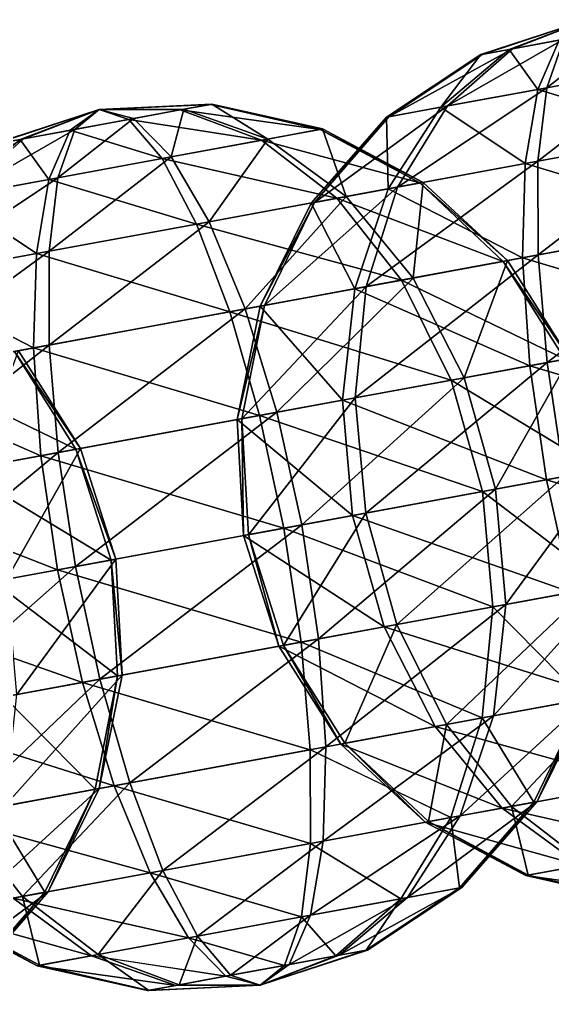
# Model space of a CAD drawing. Header units: metres. Extents: x -550 to 12, y -466 to 28.
# Drawn here: x -250.5 to -214.5, y -182.6 to -117.1 of the extents above; entities that cross this region are included whole.
import ezdxf

# ---------------------------------------------------------------- set-up
doc = ezdxf.new("R2010")
doc.units = ezdxf.units.M

msp = doc.modelspace()

# ---------------------------------------------------------------- linework, layer by layer
for points in [[(-217.43848, -119.157135, -1028.0024), (-212.11023, -117.13698, -1033.3748), (-219.34163, -119.50745, -1031.5251), (-219.34152, -119.50735, -1031.525)], [(-219.34163, -119.50745, -1031.5251), (-212.11023, -117.13698, -1033.3748), (-219.25757, -119.491974, -1035.5435), (-219.25746, -119.491875, -1035.5433)], [(-219.25757, -119.491974, -1035.5435), (-212.11023, -117.13698, -1033.3748), (-217.20879, -119.11486, -1038.9807), (-217.20868, -119.11476, -1038.9806)], [(-214.05803, -118.53491, -1025.9192), (-212.11023, -117.13698, -1033.3748), (-217.43848, -119.157135, -1028.0024), (-217.43837, -119.157036, -1028.0023)], [(-217.20879, -119.11486, -1038.9807), (-212.11023, -117.13698, -1033.3748), (-213.74426, -118.47716, -1040.9158), (-213.74416, -118.47706, -1040.9156)], [(-214.89685, -121.736664, -1047.943), (-213.74426, -118.47716, -1040.9158), (-209.79233, -117.749725, -1040.8303), (-209.79222, -117.749626, -1040.8302)], [(-214.89685, -121.736664, -1047.943), (-209.79233, -117.749725, -1040.8303), (-207.26228, -120.33139, -1047.7778), (-207.26218, -120.33129, -1047.7777)], [(-221.58977, -122.96862, -1044.2046), (-217.20879, -119.11486, -1038.9807), (-213.74426, -118.47716, -1040.9158), (-213.74416, -118.47706, -1040.9156)], [(-221.58977, -122.96862, -1044.2046), (-213.74426, -118.47716, -1040.9158), (-214.89685, -121.736664, -1047.943), (-214.89674, -121.736565, -1047.9429)], [(-215.503, -121.848236, -1018.97174), (-214.05803, -118.53491, -1025.9192), (-217.43848, -119.157135, -1028.0024), (-217.43837, -119.157036, -1028.0023)], [(-207.86844, -120.44296, -1018.8066), (-214.05803, -118.53491, -1025.9192), (-215.503, -121.848236, -1018.97174), (-215.5029, -121.84814, -1018.9716)], [(-225.71013, -123.72704, -1029.8015), (-219.34163, -119.50745, -1031.5251), (-219.25757, -119.491974, -1035.5435), (-219.25746, -119.491875, -1035.5433)], [(-225.71013, -123.72704, -1029.8015), (-219.25757, -119.491974, -1035.5435), (-225.54771, -123.69714, -1037.5643), (-225.5476, -123.697044, -1037.5642)], [(-222.03351, -123.05029, -1022.99615), (-219.34163, -119.50745, -1031.5251), (-225.71013, -123.72704, -1029.8015), (-225.71002, -123.726944, -1029.8014)], [(-225.54771, -123.69714, -1037.5643), (-219.25757, -119.491974, -1035.5435), (-217.20879, -119.11486, -1038.9807), (-217.20868, -119.11476, -1038.9806)], [(-225.54771, -123.69714, -1037.5643), (-217.20879, -119.11486, -1038.9807), (-221.58977, -122.96862, -1044.2046), (-221.58966, -122.96852, -1044.2045)], [(-215.503, -121.848236, -1018.97174), (-217.43848, -119.157135, -1028.0024), (-222.03351, -123.05029, -1022.99615), (-222.0334, -123.05019, -1022.99603)], [(-222.03351, -123.05029, -1022.99615), (-217.43848, -119.157135, -1028.0024), (-219.34163, -119.50745, -1031.5251), (-219.34152, -119.50735, -1031.525)], [(-215.48941, -126.69339, -1053.9773), (-214.89685, -121.736664, -1047.943), (-207.26228, -120.33139, -1047.7778), (-207.26218, -120.33129, -1047.7777)], [(-215.48941, -126.69339, -1053.9773), (-207.26228, -120.33139, -1047.7778), (-204.69252, -124.706024, -1053.7438), (-204.69241, -124.705925, -1053.7437)], [(-207.26228, -120.33139, -1047.7778), (-207.26228, -120.33139, -1047.7778), (-214.89685, -121.736664, -1047.943), (-214.89674, -121.736565, -1047.9429)], [(-205.54976, -124.863815, -1012.7722), (-207.86844, -120.44296, -1018.8066), (-215.503, -121.848236, -1018.97174), (-215.5029, -121.84814, -1018.9716)], [(-224.95465, -128.43564, -1048.6904), (-221.58977, -122.96862, -1044.2046), (-214.89685, -121.736664, -1047.943), (-214.89674, -121.736565, -1047.9429)], [(-224.95465, -128.43564, -1048.6904), (-214.89685, -121.736664, -1047.943), (-215.48941, -126.69339, -1053.9773), (-215.4893, -126.69329, -1053.9772)], [(-216.34665, -126.85118, -1013.0058), (-215.503, -121.848236, -1018.97174), (-222.03351, -123.05029, -1022.99615), (-222.0334, -123.05019, -1022.99603)], [(-205.54976, -124.863815, -1012.7722), (-215.503, -121.848236, -1018.97174), (-216.34665, -126.85118, -1013.0058), (-216.34654, -126.85108, -1013.0057)], [(-239.37476, -123.1949, -923.5228), (-245.0731, -123.20438, -918.15045), (-237.4716, -122.84459, -920.0001), (-237.4715, -122.84449, -920)], [(-237.4716, -122.84459, -920.0001), (-245.0731, -123.20438, -918.15045), (-237.55568, -122.86006, -915.98175), (-237.55557, -122.85996, -915.9816)], [(-237.55568, -122.86006, -915.98175), (-245.0731, -123.20438, -918.15045), (-239.60446, -123.237175, -912.54456), (-239.60435, -123.237076, -912.54443)], [(-230.18045, -124.54988, -913.9609), (-237.55568, -122.86006, -915.98175), (-239.60446, -123.237175, -912.54456), (-239.60435, -123.237076, -912.54443)], [(-233.69464, -125.19673, -928.52905), (-239.37476, -123.1949, -923.5228), (-237.4716, -122.84459, -920.0001), (-237.4715, -122.84449, -920)], [(-230.01802, -124.51998, -921.7237), (-237.4716, -122.84459, -920.0001), (-237.55568, -122.86006, -915.98175), (-237.55557, -122.85996, -915.9816)], [(-230.01802, -124.51998, -921.7237), (-237.55568, -122.86006, -915.98175), (-230.18045, -124.54988, -913.9609), (-230.18034, -124.54978, -913.96075)], [(-233.69464, -125.19673, -928.52905), (-237.4716, -122.84459, -920.0001), (-230.01802, -124.51998, -921.7237), (-230.01791, -124.51988, -921.7236)], [(-230.55202, -129.46593, -1039.2997), (-225.54771, -123.69714, -1037.5643), (-221.58977, -122.96862, -1044.2046), (-221.58966, -122.96852, -1044.2045)], [(-230.55202, -129.46593, -1039.2997), (-221.58977, -122.96862, -1044.2046), (-224.95465, -128.43564, -1048.6904), (-224.95454, -128.43553, -1048.6903)], [(-250.40135, -125.22453, -912.7781), (-245.0731, -123.20438, -918.15045), (-252.3045, -125.574844, -916.3008), (-252.3044, -125.574745, -916.30066)], [(-252.3045, -125.574844, -916.3008), (-245.0731, -123.20438, -918.15045), (-252.22043, -125.55937, -920.31915), (-252.22032, -125.55927, -920.31903)], [(-252.22043, -125.55937, -920.31915), (-245.0731, -123.20438, -918.15045), (-250.17166, -125.18226, -923.75635), (-250.17155, -125.18216, -923.7562)], [(-247.0209, -124.60231, -910.6949), (-245.0731, -123.20438, -918.15045), (-250.40135, -125.22453, -912.7781), (-250.40125, -125.224434, -912.77795)], [(-250.17166, -125.18226, -923.75635), (-245.0731, -123.20438, -918.15045), (-246.70714, -124.544556, -925.6915), (-246.70703, -124.54446, -925.6914)], [(-243.06897, -123.87488, -910.6094), (-245.0731, -123.20438, -918.15045), (-247.0209, -124.60231, -910.6949), (-247.0208, -124.60221, -910.69476)], [(-246.70714, -124.544556, -925.6915), (-245.0731, -123.20438, -918.15045), (-242.7552, -123.81712, -925.606), (-242.7551, -123.817024, -925.6059)], [(-242.7552, -123.81712, -925.606), (-245.0731, -123.20438, -918.15045), (-239.37476, -123.1949, -923.5228), (-239.37465, -123.1948, -923.5227)], [(-239.60446, -123.237175, -912.54456), (-245.0731, -123.20438, -918.15045), (-243.06897, -123.87488, -910.6094), (-243.06886, -123.87478, -910.60925)], [(-234.13838, -125.278404, -907.3207), (-239.60446, -123.237175, -912.54456), (-243.06897, -123.87488, -910.6094), (-243.06886, -123.87478, -910.60925)], [(-240.22516, -126.39879, -932.55347), (-242.7552, -123.81712, -925.606), (-239.37476, -123.1949, -923.5228), (-239.37465, -123.1948, -923.5227)], [(-240.22516, -126.39879, -932.55347), (-239.37476, -123.1949, -923.5228), (-233.69464, -125.19673, -928.52905), (-233.69453, -125.19663, -928.52893)], [(-230.18045, -124.54988, -913.9609), (-239.60446, -123.237175, -912.54456), (-234.13838, -125.278404, -907.3207), (-234.13828, -125.278305, -907.32056)], [(-225.58218, -128.55115, -1018.6972), (-222.03351, -123.05029, -1022.99615), (-225.71013, -123.72704, -1029.8015), (-225.71002, -123.726944, -1029.8014)], [(-216.34665, -126.85118, -1013.0058), (-222.03351, -123.05029, -1022.99615), (-225.58218, -128.55115, -1018.6972), (-225.58208, -128.55104, -1018.6971)], [(-247.85971, -127.80406, -932.7186), (-246.70714, -124.544556, -925.6915), (-242.7552, -123.81712, -925.606), (-242.7551, -123.817024, -925.6059)], [(-247.85971, -127.80406, -932.7186), (-242.7552, -123.81712, -925.606), (-240.22516, -126.39879, -932.55347), (-240.22505, -126.39869, -932.55334)], [(-240.83131, -126.51036, -903.5823), (-243.06897, -123.87488, -910.6094), (-247.0209, -124.60231, -910.6949), (-247.0208, -124.60221, -910.69476)], [(-234.13838, -125.278404, -907.3207), (-243.06897, -123.87488, -910.6094), (-240.83131, -126.51036, -903.5823), (-240.8312, -126.51026, -903.58215)], [(-230.78172, -129.50821, -1028.3214), (-225.71013, -123.72704, -1029.8015), (-225.54771, -123.69714, -1037.5643), (-225.5476, -123.697044, -1037.5642)], [(-230.78172, -129.50821, -1028.3214), (-225.54771, -123.69714, -1037.5643), (-230.55202, -129.46593, -1039.2997), (-230.55191, -129.46582, -1039.2996)], [(-225.58218, -128.55115, -1018.6972), (-225.71013, -123.72704, -1029.8015), (-230.78172, -129.50821, -1028.3214), (-230.78162, -129.5081, -1028.3213)], [(-254.55264, -129.03601, -928.9802), (-250.17166, -125.18226, -923.75635), (-246.70714, -124.544556, -925.6915), (-246.70703, -124.54446, -925.6914)], [(-254.55264, -129.03601, -928.9802), (-246.70714, -124.544556, -925.6915), (-247.85971, -127.80406, -932.7186), (-247.8596, -127.80396, -932.7185)], [(-248.46588, -127.915634, -903.74744), (-247.0209, -124.60231, -910.6949), (-250.40135, -125.22453, -912.7781), (-250.40125, -125.224434, -912.77795)], [(-240.83131, -126.51036, -903.5823), (-247.0209, -124.60231, -910.6949), (-248.46588, -127.915634, -903.74744), (-248.46577, -127.915535, -903.7473)], [(-223.45003, -128.15868, -912.22546), (-230.18045, -124.54988, -913.9609), (-234.13838, -125.278404, -907.3207), (-234.13828, -125.278305, -907.32056)], [(-228.41986, -129.07346, -932.828), (-233.69464, -125.19673, -928.52905), (-230.01802, -124.51998, -921.7237), (-230.01791, -124.51988, -921.7236)], [(-223.22034, -128.1164, -923.2038), (-230.01802, -124.51998, -921.7237), (-230.18045, -124.54988, -913.9609), (-230.18034, -124.54978, -913.96075)], [(-223.22034, -128.1164, -923.2038), (-230.18045, -124.54988, -913.9609), (-223.45003, -128.15868, -912.22546), (-223.44992, -128.15857, -912.22534)], [(-228.41986, -129.07346, -932.828), (-230.01802, -124.51998, -921.7237), (-223.22034, -128.1164, -923.2038), (-223.22023, -128.11629, -923.2037)], [(-203.30806, -130.76877, -1008.1419), (-205.54976, -124.863815, -1012.7722), (-216.34665, -126.85118, -1013.0058), (-216.34654, -126.85108, -1013.0057)], [(-215.4816, -133.00954, -1058.6075), (-215.48941, -126.69339, -1053.9773), (-204.69252, -124.706024, -1053.7438), (-204.69241, -124.705925, -1053.7437)], [(-204.69252, -124.706024, -1053.7438), (-204.69252, -124.706024, -1053.7438), (-215.48941, -126.69339, -1053.9773), (-215.4893, -126.69329, -1053.9772)], [(-215.4816, -133.00954, -1058.6075), (-204.69252, -124.706024, -1053.7438), (-202.25816, -130.57553, -1058.3215), (-202.25806, -130.57542, -1058.3214)], [(-258.5106, -129.76454, -922.34), (-252.22043, -125.55937, -920.31915), (-250.17166, -125.18226, -923.75635), (-250.17155, -125.18216, -923.7562)], [(-258.5106, -129.76454, -922.34), (-250.17166, -125.18226, -923.75635), (-254.55264, -129.03601, -928.9802), (-254.55254, -129.0359, -928.9801)], [(-248.46588, -127.915634, -903.74744), (-250.40135, -125.22453, -912.7781), (-254.99638, -129.11769, -907.77185), (-254.99628, -129.11758, -907.7717)], [(-254.99638, -129.11769, -907.77185), (-250.40135, -125.22453, -912.7781), (-252.3045, -125.574844, -916.3008), (-252.3044, -125.574745, -916.30066)], [(-229.0474, -129.18896, -902.8348), (-234.13838, -125.278404, -907.3207), (-240.83131, -126.51036, -903.5823), (-240.8312, -126.51026, -903.58215)], [(-237.6554, -130.77342, -938.5194), (-240.22516, -126.39879, -932.55347), (-233.69464, -125.19673, -928.52905), (-233.69453, -125.19663, -928.52893)], [(-237.6554, -130.77342, -938.5194), (-233.69464, -125.19673, -928.52905), (-228.41986, -129.07346, -932.828), (-228.41975, -129.07335, -932.8279)], [(-223.45003, -128.15868, -912.22546), (-234.13838, -125.278404, -907.3207), (-229.0474, -129.18896, -902.8348), (-229.04729, -129.18886, -902.83466)], [(-238.51263, -130.93121, -897.5479), (-240.83131, -126.51036, -903.5823), (-248.46588, -127.915634, -903.74744), (-248.46577, -127.915535, -903.7473)], [(-248.4523, -132.76079, -938.753), (-247.85971, -127.80406, -932.7186), (-240.22516, -126.39879, -932.55347), (-240.22505, -126.39869, -932.55334)], [(-248.4523, -132.76079, -938.753), (-240.22516, -126.39879, -932.55347), (-237.6554, -130.77342, -938.5194), (-237.65529, -130.77332, -938.5193)], [(-240.22516, -126.39879, -932.55347), (-240.22516, -126.39879, -932.55347), (-247.85971, -127.80406, -932.7186), (-247.8596, -127.80396, -932.7185)], [(-229.0474, -129.18896, -902.8348), (-240.83131, -126.51036, -903.5823), (-238.51263, -130.93121, -897.5479), (-238.51253, -130.9311, -897.5478)], [(-227.0741, -135.14334, -1052.1326), (-224.95465, -128.43564, -1048.6904), (-215.48941, -126.69339, -1053.9773), (-215.4893, -126.69329, -1053.9772)], [(-227.0741, -135.14334, -1052.1326), (-215.48941, -126.69339, -1053.9773), (-215.4816, -133.00954, -1058.6075), (-215.48149, -133.00943, -1058.6074)], [(-216.53151, -133.20279, -1008.428), (-216.34665, -126.85118, -1013.0058), (-225.58218, -128.55115, -1018.6972), (-225.58208, -128.55104, -1018.6971)], [(-203.30806, -130.76877, -1008.1419), (-216.34665, -126.85118, -1013.0058), (-216.53151, -133.20279, -1008.428), (-216.5314, -133.20268, -1008.42786)], [(-257.91754, -134.50304, -933.4661), (-254.55264, -129.03601, -928.9802), (-247.85971, -127.80406, -932.7186), (-247.8596, -127.80396, -932.7185)], [(-257.91754, -134.50304, -933.4661), (-247.85971, -127.80406, -932.7186), (-248.4523, -132.76079, -938.753), (-248.4522, -132.76068, -938.75287)], [(-249.30954, -132.91858, -897.7815), (-248.46588, -127.915634, -903.74744), (-254.99638, -129.11769, -907.77185), (-254.99628, -129.11758, -907.7717)], [(-238.51263, -130.93121, -897.5479), (-248.46588, -127.915634, -903.74744), (-249.30954, -132.91858, -897.7815), (-249.30943, -132.91847, -897.7814)], [(-217.82307, -133.44052, -910.89386), (-223.45003, -128.15868, -912.22546), (-229.0474, -129.18896, -902.8348), (-229.04729, -129.18886, -902.83466)], [(-223.90985, -134.5609, -936.1267), (-228.41986, -129.07346, -932.828), (-223.22034, -128.1164, -923.2038), (-223.22023, -128.11629, -923.2037)], [(-223.90985, -134.5609, -936.1267), (-223.22034, -128.1164, -923.2038), (-217.54176, -133.38873, -924.3395), (-217.54166, -133.38863, -924.33936)], [(-217.54176, -133.38873, -924.3395), (-223.22034, -128.1164, -923.2038), (-223.45003, -128.15868, -912.22546), (-223.44992, -128.15857, -912.22534)], [(-217.54176, -133.38873, -924.3395), (-223.45003, -128.15868, -912.22546), (-217.82307, -133.44052, -910.89386), (-217.82297, -133.44041, -910.89374)], [(-233.92946, -136.4052, -1040.6313), (-230.55202, -129.46593, -1039.2997), (-224.95465, -128.43564, -1048.6904), (-224.95454, -128.43553, -1048.6903)], [(-233.92946, -136.4052, -1040.6313), (-224.95465, -128.43564, -1048.6904), (-227.0741, -135.14334, -1052.1326), (-227.07399, -135.14323, -1052.1324)], [(-227.84268, -135.28482, -1015.3985), (-225.58218, -128.55115, -1018.6972), (-230.78172, -129.50821, -1028.3214), (-230.78162, -129.5081, -1028.3213)], [(-216.53151, -133.20279, -1008.428), (-225.58218, -128.55115, -1018.6972), (-227.84268, -135.28482, -1015.3985), (-227.84258, -135.28471, -1015.3984)], [(-249.30954, -132.91858, -897.7815), (-254.99638, -129.11769, -907.77185), (-258.54507, -134.61855, -903.4729), (-258.54498, -134.61844, -903.4728)], [(-224.67844, -134.70236, -899.3927), (-229.0474, -129.18896, -902.8348), (-238.51263, -130.93121, -897.5479), (-238.51253, -130.9311, -897.5478)], [(-235.22104, -136.64291, -943.0972), (-237.6554, -130.77342, -938.5194), (-228.41986, -129.07346, -932.828), (-228.41975, -129.07335, -932.8279)], [(-235.22104, -136.64291, -943.0972), (-228.41986, -129.07346, -932.828), (-223.90985, -134.5609, -936.1267), (-223.90974, -134.56079, -936.1266)], [(-234.21077, -136.45697, -1027.1858), (-230.78172, -129.50821, -1028.3214), (-230.55202, -129.46593, -1039.2997), (-230.55191, -129.46582, -1039.2996)], [(-234.21077, -136.45697, -1027.1858), (-230.55202, -129.46593, -1039.2997), (-233.92946, -136.4052, -1040.6313), (-233.92935, -136.40509, -1040.6312)], [(-227.84268, -135.28482, -1015.3985), (-230.78172, -129.50821, -1028.3214), (-234.21077, -136.45697, -1027.1858), (-234.21066, -136.45686, -1027.1857)], [(-217.82307, -133.44052, -910.89386), (-229.0474, -129.18896, -902.8348), (-224.67844, -134.70236, -899.3927), (-224.67833, -134.70226, -899.3926)], [(-248.44449, -139.07693, -943.3833), (-248.4523, -132.76079, -938.753), (-237.6554, -130.77342, -938.5194), (-237.65529, -130.77332, -938.5193)], [(-237.6554, -130.77342, -938.5194), (-237.6554, -130.77342, -938.5194), (-248.4523, -132.76079, -938.753), (-248.4522, -132.76068, -938.75287)], [(-248.44449, -139.07693, -943.3833), (-237.6554, -130.77342, -938.5194), (-235.22104, -136.64291, -943.0972), (-235.22093, -136.6428, -943.0971)], [(-201.29611, -137.75542, -1005.2312), (-203.30806, -130.76877, -1008.1419), (-216.53151, -133.20279, -1008.428), (-216.5314, -133.20268, -1008.42786)], [(-214.87395, -140.25467, -1061.5183), (-215.4816, -133.00954, -1058.6075), (-202.25816, -130.57553, -1058.3215), (-202.25806, -130.57542, -1058.3214)], [(-202.25816, -130.57553, -1058.3215), (-202.25816, -130.57553, -1058.3215), (-215.4816, -133.00954, -1058.6075), (-215.48149, -133.00943, -1058.6074)], [(-214.87395, -140.25467, -1061.5183), (-202.25816, -130.57553, -1058.3215), (-200.1251, -137.53987, -1061.1993), (-200.125, -137.53976, -1061.1992)], [(-236.27094, -136.83618, -892.9176), (-238.51263, -130.93121, -897.5479), (-249.30954, -132.91858, -897.7815), (-249.30943, -132.91847, -897.7814)], [(-224.67844, -134.70236, -899.3927), (-238.51263, -130.93121, -897.5479), (-236.27094, -136.83618, -892.9176), (-236.27083, -136.83607, -892.9175)], [(-260.037, -141.21074, -936.9082), (-257.91754, -134.50304, -933.4661), (-248.4523, -132.76079, -938.753), (-248.4522, -132.76068, -938.75287)], [(-260.037, -141.21074, -936.9082), (-248.4523, -132.76079, -938.753), (-248.44449, -139.07693, -943.3833), (-248.44438, -139.07683, -943.3832)], [(-249.49438, -139.27019, -893.2037), (-249.30954, -132.91858, -897.7815), (-258.54507, -134.61855, -903.4729), (-258.54498, -134.61844, -903.4728)], [(-236.27094, -136.83618, -892.9176), (-249.30954, -132.91858, -897.7815), (-249.49438, -139.27019, -893.2037), (-249.49428, -139.27008, -893.20355)], [(-216.04495, -140.4702, -1005.55023), (-216.53151, -133.20279, -1008.428), (-227.84268, -135.28482, -1015.3985), (-227.84258, -135.28471, -1015.3984)], [(-227.80368, -142.63461, -1054.2963), (-227.0741, -135.14334, -1052.1326), (-215.4816, -133.00954, -1058.6075), (-215.48149, -133.00943, -1058.6074)], [(-227.80368, -142.63461, -1054.2963), (-215.4816, -133.00954, -1058.6075), (-214.87395, -140.25467, -1061.5183), (-214.87384, -140.25456, -1061.5182)], [(-213.68309, -140.03546, -910.0568), (-217.82307, -133.44052, -910.89386), (-224.67844, -134.70236, -899.3927), (-224.67833, -134.70226, -899.3926)], [(-220.472, -141.28508, -938.2004), (-223.90985, -134.5609, -936.1267), (-217.54176, -133.38873, -924.3395), (-217.54166, -133.38863, -924.33936)], [(-220.472, -141.28508, -938.2004), (-217.54176, -133.38873, -924.3395), (-213.36931, -139.97769, -925.0534), (-213.3692, -139.97758, -925.0533)], [(-213.36931, -139.97769, -925.0534), (-217.54176, -133.38873, -924.3395), (-217.82307, -133.44052, -910.89386), (-217.82297, -133.44041, -910.89374)], [(-213.36931, -139.97769, -925.0534), (-217.82307, -133.44052, -910.89386), (-213.68309, -140.03546, -910.0568), (-213.68298, -140.03535, -910.0567)], [(-201.29611, -137.75542, -1005.2312), (-216.53151, -133.20279, -1008.428), (-216.04495, -140.4702, -1005.55023), (-216.04485, -140.4701, -1005.5501)], [(-249.49438, -139.27019, -893.2037), (-258.54507, -134.61855, -903.4729), (-260.80554, -141.3522, -900.1742), (-260.80545, -141.3521, -900.1741)], [(-221.32924, -141.44287, -897.2289), (-224.67844, -134.70236, -899.3927), (-236.27094, -136.83618, -892.9176), (-236.27083, -136.83607, -892.9175)], [(-233.08798, -143.60727, -945.975), (-235.22104, -136.64291, -943.0972), (-223.90985, -134.5609, -936.1267), (-223.90974, -134.56079, -936.1266)], [(-233.08798, -143.60727, -945.975), (-223.90985, -134.5609, -936.1267), (-220.472, -141.28508, -938.2004), (-220.4719, -141.28497, -938.20026)], [(-213.68309, -140.03546, -910.0568), (-224.67844, -134.70236, -899.3927), (-221.32924, -141.44287, -897.2289), (-221.32913, -141.44276, -897.22876)], [(-235.44984, -144.04202, -1041.4684), (-233.92946, -136.4052, -1040.6313), (-227.0741, -135.14334, -1052.1326), (-227.07399, -135.14323, -1052.1324)], [(-235.44984, -144.04202, -1041.4684), (-227.0741, -135.14334, -1052.1326), (-227.80368, -142.63461, -1054.2963), (-227.80357, -142.6345, -1054.2961)], [(-228.66092, -142.7924, -1013.3248), (-227.84268, -135.28482, -1015.3985), (-234.21077, -136.45697, -1027.1858), (-234.21066, -136.45686, -1027.1857)], [(-216.04495, -140.4702, -1005.55023), (-227.84268, -135.28482, -1015.3985), (-228.66092, -142.7924, -1013.3248), (-228.66081, -142.7923, -1013.3247)], [(-247.83682, -146.32205, -946.294), (-248.44449, -139.07693, -943.3833), (-235.22104, -136.64291, -943.0972), (-235.22093, -136.6428, -943.0971)], [(-235.22104, -136.64291, -943.0972), (-235.22104, -136.64291, -943.0972), (-248.44449, -139.07693, -943.3833), (-248.44438, -139.07683, -943.3832)], [(-247.83682, -146.32205, -946.294), (-235.22104, -136.64291, -943.0972), (-233.08798, -143.60727, -945.975), (-233.08788, -143.60716, -945.97485)], [(-235.76361, -144.09978, -1026.4718), (-234.21077, -136.45697, -1027.1858), (-233.92946, -136.4052, -1040.6313), (-233.92935, -136.40509, -1040.6312)], [(-235.76361, -144.09978, -1026.4718), (-233.92946, -136.4052, -1040.6313), (-235.44984, -144.04202, -1041.4684), (-235.44974, -144.04192, -1041.4683)], [(-228.66092, -142.7924, -1013.3248), (-234.21077, -136.45697, -1027.1858), (-235.76361, -144.09978, -1026.4718), (-235.7635, -144.09967, -1026.4717)], [(-234.25899, -143.82281, -890.0069), (-236.27094, -136.83618, -892.9176), (-249.49438, -139.27019, -893.2037), (-249.49428, -139.27008, -893.20355)], [(-221.32924, -141.44287, -897.2289), (-236.27094, -136.83618, -892.9176), (-234.25899, -143.82281, -890.0069), (-234.25888, -143.82271, -890.0068)], [(-199.65103, -145.34763, -1004.2384), (-201.29611, -137.75542, -1005.2312), (-216.04495, -140.4702, -1005.55023), (-216.04485, -140.4701, -1005.5501)], [(-213.70782, -147.93503, -1062.5111), (-214.87395, -140.25467, -1061.5183), (-200.1251, -137.53987, -1061.1993), (-200.125, -137.53976, -1061.1992)], [(-200.1251, -137.53987, -1061.1993), (-200.1251, -137.53987, -1061.1993), (-214.87395, -140.25467, -1061.5183), (-214.87384, -140.25456, -1061.5182)], [(-249.00783, -146.5376, -890.3259), (-249.49438, -139.27019, -893.2037), (-260.80554, -141.3522, -900.1742), (-260.80545, -141.3521, -900.1741)], [(-260.76657, -148.70201, -939.072), (-260.037, -141.21074, -936.9082), (-248.44449, -139.07693, -943.3833), (-248.44438, -139.07683, -943.3832)], [(-260.76657, -148.70201, -939.072), (-248.44449, -139.07693, -943.3833), (-247.83682, -146.32205, -946.294), (-247.83672, -146.32195, -946.2939)], [(-234.25899, -143.82281, -890.0069), (-249.49438, -139.27019, -893.2037), (-249.00783, -146.5376, -890.3259), (-249.00772, -146.53749, -890.3258)], [(-246.64598, -146.10287, -794.8325), (-250.78596, -139.50793, -795.66956), (-257.64133, -140.76978, -784.1684), (-257.64124, -140.76967, -784.1683)], [(-253.43489, -147.3525, -822.9761), (-250.50465, -139.45615, -809.1152), (-246.3322, -146.0451, -809.8291), (-246.33209, -146.045, -809.829)], [(-246.3322, -146.0451, -809.8291), (-250.50465, -139.45615, -809.1152), (-250.78596, -139.50793, -795.66956), (-250.78586, -139.50783, -795.66943)], [(-246.3322, -146.0451, -809.8291), (-250.78596, -139.50793, -795.66956), (-246.64598, -146.10287, -794.8325), (-246.64587, -146.10277, -794.8324)], [(-218.34056, -148.78777, -938.90765), (-220.472, -141.28508, -938.2004), (-213.36931, -139.97769, -925.0534), (-213.3692, -139.97758, -925.0533)], [(-218.34056, -148.78777, -938.90765), (-213.36931, -139.97769, -925.0534), (-210.98732, -147.43427, -925.29694), (-210.98721, -147.43416, -925.2968)], [(-214.92015, -148.15819, -1004.56866), (-216.04495, -140.4702, -1005.55023), (-228.66092, -142.7924, -1013.3248), (-228.66081, -142.7923, -1013.3247)], [(-227.09369, -150.39894, -1055.0343), (-227.80368, -142.63461, -1054.2963), (-214.87395, -140.25467, -1061.5183), (-214.87384, -140.25456, -1061.5182)], [(-227.09369, -150.39894, -1055.0343), (-214.87395, -140.25467, -1061.5183), (-213.70782, -147.93503, -1062.5111), (-213.70772, -147.93492, -1062.511)], [(-211.31216, -147.49406, -909.7713), (-213.68309, -140.03546, -910.0568), (-221.32924, -141.44287, -897.2289), (-221.32913, -141.44276, -897.22876)], [(-199.65103, -145.34763, -1004.2384), (-216.04495, -140.4702, -1005.55023), (-214.92015, -148.15819, -1004.56866), (-214.92004, -148.15808, -1004.56854)], [(-246.64598, -146.10287, -794.8325), (-257.64133, -140.76978, -784.1684), (-254.29213, -147.51028, -782.0046), (-254.29202, -147.51018, -782.00446)], [(-231.40158, -151.19188, -946.95654), (-233.08798, -143.60727, -945.975), (-220.472, -141.28508, -938.2004), (-220.4719, -141.28497, -938.20026)], [(-231.40158, -151.19188, -946.95654), (-220.472, -141.28508, -938.2004), (-218.34056, -148.78777, -938.90765), (-218.34045, -148.78766, -938.90753)], [(-249.00783, -146.5376, -890.3259), (-260.80554, -141.3522, -900.1742), (-261.6238, -148.8598, -898.1005), (-261.62372, -148.8597, -898.1004)], [(-219.22804, -148.95111, -896.49084), (-221.32924, -141.44287, -897.2289), (-234.25899, -143.82281, -890.0069), (-234.25888, -143.82271, -890.0068)], [(-211.31216, -147.49406, -909.7713), (-221.32924, -141.44287, -897.2289), (-219.22804, -148.95111, -896.49084), (-219.22794, -148.951, -896.4907)], [(-235.00957, -151.856, -1041.7539), (-235.44984, -144.04202, -1041.4684), (-227.80368, -142.63461, -1054.2963), (-227.80357, -142.6345, -1054.2961)], [(-235.00957, -151.856, -1041.7539), (-227.80368, -142.63461, -1054.2963), (-227.09369, -150.39894, -1055.0343), (-227.09358, -150.39883, -1055.0342)], [(-227.98117, -150.5623, -1012.61755), (-228.66092, -142.7924, -1013.3248), (-235.76361, -144.09978, -1026.4718), (-235.7635, -144.09967, -1026.4717)], [(-214.92015, -148.15819, -1004.56866), (-228.66092, -142.7924, -1013.3248), (-227.98117, -150.5623, -1012.61755), (-227.98106, -150.5622, -1012.61743)], [(-232.6139, -151.41502, -889.0141), (-234.25899, -143.82281, -890.0069), (-249.00783, -146.5376, -890.3259), (-249.00772, -146.53749, -890.3258)], [(-246.67072, -154.00243, -947.2868), (-247.83682, -146.32205, -946.294), (-233.08798, -143.60727, -945.975), (-233.08788, -143.60716, -945.97485)], [(-233.08798, -143.60727, -945.975), (-233.08798, -143.60727, -945.975), (-247.83682, -146.32205, -946.294), (-247.83672, -146.32195, -946.2939)], [(-246.67072, -154.00243, -947.2868), (-233.08798, -143.60727, -945.975), (-231.40158, -151.19188, -946.95654), (-231.40147, -151.19177, -946.9564)], [(-219.22804, -148.95111, -896.49084), (-234.25899, -143.82281, -890.0069), (-232.6139, -151.41502, -889.0141), (-232.6138, -151.41492, -889.014)], [(-235.33441, -151.91579, -1026.2283), (-235.76361, -144.09978, -1026.4718), (-235.44984, -144.04202, -1041.4684), (-235.44974, -144.04192, -1041.4683)], [(-227.98117, -150.5623, -1012.61755), (-235.76361, -144.09978, -1026.4718), (-235.33441, -151.91579, -1026.2283), (-235.3343, -151.91568, -1026.2281)], [(-235.33441, -151.91579, -1026.2283), (-235.44984, -144.04202, -1041.4684), (-235.00957, -151.856, -1041.7539), (-235.00946, -151.8559, -1041.7538)], [(-198.48492, -153.02798, -1005.2312), (-199.65103, -145.34763, -1004.2384), (-214.92015, -148.15819, -1004.56866), (-214.92004, -148.15808, -1004.56854)], [(-247.88303, -154.22559, -889.34436), (-249.00783, -146.5376, -890.3259), (-261.6238, -148.8598, -898.1005), (-261.62372, -148.8597, -898.1004)], [(-260.05658, -156.46634, -939.81006), (-260.76657, -148.70201, -939.072), (-247.83682, -146.32205, -946.294), (-247.83672, -146.32195, -946.2939)], [(-260.05658, -156.46634, -939.81006), (-247.83682, -146.32205, -946.294), (-246.67072, -154.00243, -947.2868), (-246.67061, -154.00232, -947.2867)], [(-244.27505, -153.56148, -794.547), (-246.64598, -146.10287, -794.8325), (-254.29213, -147.51028, -782.0046), (-254.29202, -147.51018, -782.00446)], [(-251.30345, -154.85518, -823.68335), (-253.43489, -147.3525, -822.9761), (-246.3322, -146.0451, -809.8291), (-246.33209, -146.045, -809.829)], [(-251.30345, -154.85518, -823.68335), (-246.3322, -146.0451, -809.8291), (-243.95021, -153.50168, -810.07263), (-243.9501, -153.50157, -810.0725)], [(-232.6139, -151.41502, -889.0141), (-249.00783, -146.5376, -890.3259), (-247.88303, -154.22559, -889.34436), (-247.88292, -154.22548, -889.34424)], [(-243.95021, -153.50168, -810.07263), (-246.3322, -146.0451, -809.8291), (-246.64598, -146.10287, -794.8325), (-246.64587, -146.10277, -794.8324)], [(-243.95021, -153.50168, -810.07263), (-246.64598, -146.10287, -794.8325), (-244.27505, -153.56148, -794.547), (-244.27495, -153.56137, -794.5469)], [(-244.27505, -153.56148, -794.547), (-254.29213, -147.51028, -782.0046), (-252.19093, -155.01852, -781.26654), (-252.19083, -155.01842, -781.2664)], [(-210.87189, -155.30803, -910.0568), (-211.31216, -147.49406, -909.7713), (-219.22804, -148.95111, -896.49084), (-219.22794, -148.951, -896.4907)], [(-217.6608, -156.55765, -938.2004), (-218.34056, -148.78777, -938.90765), (-210.98732, -147.43427, -925.29694), (-210.98721, -147.43416, -925.2968)], [(-217.6608, -156.55765, -938.2004), (-210.98732, -147.43427, -925.29694), (-210.55812, -155.25027, -925.0534), (-210.55801, -155.25017, -925.0533)], [(-213.23376, -155.74278, -1005.55023), (-214.92015, -148.15819, -1004.56866), (-227.98117, -150.5623, -1012.61755), (-227.98106, -150.5622, -1012.61743)], [(-224.9925, -157.90718, -1054.2963), (-227.09369, -150.39894, -1055.0343), (-213.70782, -147.93503, -1062.5111), (-213.70772, -147.93492, -1062.511)], [(-224.9925, -157.90718, -1054.2963), (-213.70782, -147.93503, -1062.5111), (-212.06274, -155.52724, -1061.5183), (-212.06264, -155.52713, -1061.5182)], [(-198.48492, -153.02798, -1005.2312), (-214.92015, -148.15819, -1004.56866), (-213.23376, -155.74278, -1005.55023), (-213.23366, -155.74268, -1005.5501)], [(-247.88303, -154.22559, -889.34436), (-261.6238, -148.8598, -898.1005), (-260.94403, -156.6297, -897.39325), (-260.94394, -156.6296, -897.3931)], [(-218.51805, -156.71544, -897.2289), (-219.22804, -148.95111, -896.49084), (-232.6139, -151.41502, -889.0141), (-232.6138, -151.41492, -889.014)], [(-230.27678, -158.87985, -945.975), (-231.40158, -151.19188, -946.95654), (-218.34056, -148.78777, -938.90765), (-218.34045, -148.78766, -938.90753)], [(-230.27678, -158.87985, -945.975), (-218.34056, -148.78777, -938.90765), (-217.6608, -156.55765, -938.2004), (-217.66069, -156.55754, -938.20026)], [(-210.87189, -155.30803, -910.0568), (-219.22804, -148.95111, -896.49084), (-218.51805, -156.71544, -897.2289), (-218.51794, -156.71533, -897.22876)], [(-232.63864, -159.31459, -1041.4684), (-235.00957, -151.856, -1041.7539), (-227.09369, -150.39894, -1055.0343), (-227.09358, -150.39883, -1055.0342)], [(-232.63864, -159.31459, -1041.4684), (-227.09369, -150.39894, -1055.0343), (-224.9925, -157.90718, -1054.2963), (-224.99239, -157.90707, -1054.2961)], [(-225.84973, -158.06497, -1013.3248), (-227.98117, -150.5623, -1012.61755), (-235.33441, -151.91579, -1026.2283), (-235.3343, -151.91568, -1026.2281)], [(-213.23376, -155.74278, -1005.55023), (-227.98117, -150.5623, -1012.61755), (-225.84973, -158.06497, -1013.3248), (-225.84962, -158.06487, -1013.3247)], [(-231.4478, -159.09538, -890.0069), (-232.6139, -151.41502, -889.0141), (-247.88303, -154.22559, -889.34436), (-247.88292, -154.22548, -889.34424)], [(-245.02562, -161.59464, -946.294), (-246.67072, -154.00243, -947.2868), (-231.40158, -151.19188, -946.95654), (-231.40147, -151.19177, -946.9564)], [(-231.40158, -151.19188, -946.95654), (-231.40158, -151.19188, -946.95654), (-246.67072, -154.00243, -947.2868), (-246.67061, -154.00232, -947.2867)], [(-245.02562, -161.59464, -946.294), (-231.40158, -151.19188, -946.95654), (-230.27678, -158.87985, -945.975), (-230.27667, -158.87975, -945.97485)], [(-218.51805, -156.71544, -897.2289), (-232.6139, -151.41502, -889.0141), (-231.4478, -159.09538, -890.0069), (-231.4477, -159.09528, -890.0068)], [(-232.95242, -159.37234, -1026.4718), (-235.33441, -151.91579, -1026.2283), (-235.00957, -151.856, -1041.7539), (-235.00946, -151.8559, -1041.7538)], [(-225.84973, -158.06497, -1013.3248), (-235.33441, -151.91579, -1026.2283), (-232.95242, -159.37234, -1026.4718), (-232.95232, -159.37224, -1026.4717)], [(-232.95242, -159.37234, -1026.4718), (-235.00957, -151.856, -1041.7539), (-232.63864, -159.31459, -1041.4684), (-232.63853, -159.31448, -1041.4683)], [(-243.83478, -161.37544, -794.8325), (-244.27505, -153.56148, -794.547), (-252.19093, -155.01852, -781.26654), (-252.19083, -155.01842, -781.2664)], [(-250.62369, -162.62506, -822.9761), (-251.30345, -154.85518, -823.68335), (-243.95021, -153.50168, -810.07263), (-243.9501, -153.50157, -810.0725)], [(-250.62369, -162.62506, -822.9761), (-243.95021, -153.50168, -810.07263), (-243.52101, -161.31769, -809.8291), (-243.5209, -161.31758, -809.829)], [(-243.52101, -161.31769, -809.8291), (-243.95021, -153.50168, -810.07263), (-244.27505, -153.56148, -794.547), (-244.27495, -153.56137, -794.5469)], [(-243.52101, -161.31769, -809.8291), (-244.27505, -153.56148, -794.547), (-243.83478, -161.37544, -794.8325), (-243.83467, -161.37534, -794.8324)], [(-246.19664, -161.81018, -890.3259), (-247.88303, -154.22559, -889.34436), (-260.94403, -156.6297, -897.39325), (-260.94394, -156.6296, -897.3931)], [(-257.95538, -163.97458, -939.072), (-260.05658, -156.46634, -939.81006), (-246.67072, -154.00243, -947.2868), (-246.67061, -154.00232, -947.2867)], [(-257.95538, -163.97458, -939.072), (-246.67072, -154.00243, -947.2868), (-245.02562, -161.59464, -946.294), (-245.02551, -161.59453, -946.2939)], [(-231.4478, -159.09538, -890.0069), (-247.88303, -154.22559, -889.34436), (-246.19664, -161.81018, -890.3259), (-246.19653, -161.81007, -890.3258)], [(-243.83478, -161.37544, -794.8325), (-252.19093, -155.01852, -781.26654), (-251.48094, -162.78285, -782.0046), (-251.48083, -162.78275, -782.00446)], [(-221.6433, -164.64769, -1052.1326), (-224.9925, -157.90718, -1054.2963), (-212.06274, -155.52724, -1061.5183), (-212.06264, -155.52713, -1061.5182)], [(-221.6433, -164.64769, -1052.1326), (-212.06274, -155.52724, -1061.5183), (-210.0508, -162.51389, -1058.6075), (-210.05069, -162.51378, -1058.6074)], [(-212.39227, -162.94487, -910.89386), (-210.87189, -155.30803, -910.0568), (-218.51805, -156.71544, -897.2289), (-218.51794, -156.71533, -897.22876)], [(-218.47905, -164.06525, -936.1267), (-217.6608, -156.55765, -938.2004), (-210.55812, -155.25027, -925.0534), (-210.55801, -155.25017, -925.0533)], [(-218.47905, -164.06525, -936.1267), (-210.55812, -155.25027, -925.0534), (-212.11096, -162.89308, -924.3395), (-212.11086, -162.89297, -924.33936)], [(-211.10071, -162.70714, -1008.428), (-213.23376, -155.74278, -1005.55023), (-225.84973, -158.06497, -1013.3248), (-225.84962, -158.06487, -1013.3247)], [(-246.19664, -161.81018, -890.3259), (-260.94403, -156.6297, -897.39325), (-258.81262, -164.13237, -898.1005), (-258.81253, -164.13226, -898.1004)], [(-219.24763, -164.20671, -899.3927), (-218.51805, -156.71544, -897.2289), (-231.4478, -159.09538, -890.0069), (-231.4477, -159.09528, -890.0068)], [(-229.79022, -166.14726, -943.0972), (-230.27678, -158.87985, -945.975), (-217.6608, -156.55765, -938.2004), (-217.66069, -156.55754, -938.20026)], [(-229.79022, -166.14726, -943.0972), (-217.6608, -156.55765, -938.2004), (-218.47905, -164.06525, -936.1267), (-218.47894, -164.06514, -936.1266)], [(-212.39227, -162.94487, -910.89386), (-218.51805, -156.71544, -897.2289), (-219.24763, -164.20671, -899.3927), (-219.24753, -164.2066, -899.3926)], [(-222.41188, -164.78915, -1015.3985), (-225.84973, -158.06497, -1013.3248), (-232.95242, -159.37234, -1026.4718), (-232.95232, -159.37224, -1026.4717)], [(-228.49866, -165.90955, -1040.6313), (-232.63864, -159.31459, -1041.4684), (-224.9925, -157.90718, -1054.2963), (-224.99239, -157.90707, -1054.2961)], [(-228.49866, -165.90955, -1040.6313), (-224.9925, -157.90718, -1054.2963), (-221.6433, -164.64769, -1052.1326), (-221.64319, -164.64758, -1052.1324)], [(-211.10071, -162.70714, -1008.428), (-225.84973, -158.06497, -1013.3248), (-222.41188, -164.78915, -1015.3985), (-222.41177, -164.78905, -1015.3984)], [(-243.01367, -168.58128, -943.3833), (-245.02562, -161.59464, -946.294), (-230.27678, -158.87985, -945.975), (-230.27667, -158.87975, -945.97485)], [(-230.27678, -158.87985, -945.975), (-230.27678, -158.87985, -945.975), (-245.02562, -161.59464, -946.294), (-245.02551, -161.59453, -946.2939)], [(-243.01367, -168.58128, -943.3833), (-230.27678, -158.87985, -945.975), (-229.79022, -166.14726, -943.0972), (-229.79012, -166.14716, -943.0971)], [(-230.84013, -166.34052, -892.9176), (-231.4478, -159.09538, -890.0069), (-246.19664, -161.81018, -890.3259), (-246.19653, -161.81007, -890.3258)], [(-228.77997, -165.96132, -1027.1858), (-232.95242, -159.37234, -1026.4718), (-232.63864, -159.31459, -1041.4684), (-232.63853, -159.31448, -1041.4683)], [(-222.41188, -164.78915, -1015.3985), (-232.95242, -159.37234, -1026.4718), (-228.77997, -165.96132, -1027.1858), (-228.77986, -165.96121, -1027.1857)], [(-228.77997, -165.96132, -1027.1858), (-232.63864, -159.31459, -1041.4684), (-228.49866, -165.90955, -1040.6313), (-228.49855, -165.90944, -1040.6312)], [(-219.24763, -164.20671, -899.3927), (-231.4478, -159.09538, -890.0069), (-230.84013, -166.34052, -892.9176), (-230.84003, -166.34041, -892.9175)], [(-254.60617, -170.71509, -936.9082), (-257.95538, -163.97458, -939.072), (-245.02562, -161.59464, -946.294), (-245.02551, -161.59453, -946.2939)], [(-254.60617, -170.71509, -936.9082), (-245.02562, -161.59464, -946.294), (-243.01367, -168.58128, -943.3833), (-243.01357, -168.58118, -943.3832)], [(-245.35516, -169.01228, -795.66956), (-243.83478, -161.37544, -794.8325), (-251.48094, -162.78285, -782.0046), (-251.48083, -162.78275, -782.00446)], [(-251.44194, -170.13266, -820.9024), (-250.62369, -162.62506, -822.9761), (-243.52101, -161.31769, -809.8291), (-243.5209, -161.31758, -809.829)], [(-251.44194, -170.13266, -820.9024), (-243.52101, -161.31769, -809.8291), (-245.07385, -168.9605, -809.1152), (-245.07375, -168.96039, -809.11505)], [(-245.07385, -168.9605, -809.1152), (-243.83478, -161.37544, -794.8325), (-245.35516, -169.01228, -795.66956), (-245.35506, -169.01218, -795.66943)], [(-245.07385, -168.9605, -809.1152), (-243.52101, -161.31769, -809.8291), (-243.83478, -161.37544, -794.8325), (-243.83467, -161.37534, -794.8324)], [(-244.06358, -168.77454, -893.2037), (-246.19664, -161.81018, -890.3259), (-258.81262, -164.13237, -898.1005), (-258.81253, -164.13226, -898.1004)], [(-230.84013, -166.34052, -892.9176), (-246.19664, -161.81018, -890.3259), (-244.06358, -168.77454, -893.2037), (-244.06348, -168.77443, -893.20355)], [(-245.35516, -169.01228, -795.66956), (-251.48094, -162.78285, -782.0046), (-252.21053, -170.27412, -784.1684), (-252.21042, -170.27402, -784.1683)], [(-208.66634, -168.57663, -1013.0058), (-211.10071, -162.70714, -1008.428), (-222.41188, -164.78915, -1015.3985), (-222.41177, -164.78905, -1015.3984)], [(-217.27434, -170.16109, -1048.6904), (-221.6433, -164.64769, -1052.1326), (-210.0508, -162.51389, -1058.6075), (-210.05069, -162.51378, -1058.6074)], [(-220.73953, -170.7989, -932.828), (-218.47905, -164.06525, -936.1267), (-212.11096, -162.89308, -924.3395), (-212.11086, -162.89297, -924.33936)], [(-220.73953, -170.7989, -932.828), (-212.11096, -162.89308, -924.3395), (-215.54001, -169.84184, -923.2038), (-215.5399, -169.84174, -923.2037)], [(-217.27434, -170.16109, -1048.6904), (-210.0508, -162.51389, -1058.6075), (-207.8091, -168.41884, -1053.9773), (-207.80899, -168.41873, -1053.9772)], [(-215.54001, -169.84184, -923.2038), (-212.11096, -162.89308, -924.3395), (-212.39227, -162.94487, -910.89386), (-212.39217, -162.94476, -910.89374)], [(-215.76971, -169.88412, -912.22546), (-212.39227, -162.94487, -910.89386), (-219.24763, -164.20671, -899.3927), (-219.24753, -164.2066, -899.3926)], [(-215.54001, -169.84184, -923.2038), (-212.39227, -162.94487, -910.89386), (-215.76971, -169.88412, -912.22546), (-215.7696, -169.88402, -912.22534)], [(-244.06358, -168.77454, -893.2037), (-258.81262, -164.13237, -898.1005), (-255.37476, -170.85655, -900.1742), (-255.37465, -170.85645, -900.1741)], [(-221.36708, -170.91441, -902.8348), (-219.24763, -164.20671, -899.3927), (-230.84013, -166.34052, -892.9176), (-230.84003, -166.34041, -892.9175)], [(-229.97508, -172.49887, -938.5194), (-229.79022, -166.14726, -943.0972), (-218.47905, -164.06525, -936.1267), (-218.47894, -164.06514, -936.1266)], [(-229.97508, -172.49887, -938.5194), (-218.47905, -164.06525, -936.1267), (-220.73953, -170.7989, -932.828), (-220.73943, -170.7988, -932.8279)], [(-215.76971, -169.88412, -912.22546), (-219.24763, -164.20671, -899.3927), (-221.36708, -170.91441, -902.8348), (-221.36697, -170.9143, -902.83466)], [(-217.90187, -170.2766, -1018.6972), (-222.41188, -164.78915, -1015.3985), (-228.77997, -165.96132, -1027.1858), (-228.77986, -165.96121, -1027.1857)], [(-222.8717, -171.19138, -1039.2997), (-228.49866, -165.90955, -1040.6313), (-221.6433, -164.64769, -1052.1326), (-221.64319, -164.64758, -1052.1324)], [(-222.8717, -171.19138, -1039.2997), (-221.6433, -164.64769, -1052.1326), (-217.27434, -170.16109, -1048.6904), (-217.27423, -170.16098, -1048.6903)], [(-208.66634, -168.57663, -1013.0058), (-222.41188, -164.78915, -1015.3985), (-217.90187, -170.2766, -1018.6972), (-217.90176, -170.27649, -1018.6971)], [(-240.77197, -174.48624, -938.753), (-243.01367, -168.58128, -943.3833), (-229.79022, -166.14726, -943.0972), (-229.79012, -166.14716, -943.0971)], [(-229.79022, -166.14726, -943.0972), (-229.79022, -166.14726, -943.0972), (-243.01367, -168.58128, -943.3833), (-243.01357, -168.58118, -943.3832)], [(-240.77197, -174.48624, -938.753), (-229.79022, -166.14726, -943.0972), (-229.97508, -172.49887, -938.5194), (-229.97498, -172.49876, -938.5193)], [(-223.10141, -171.23366, -1028.3214), (-228.77997, -165.96132, -1027.1858), (-228.49866, -165.90955, -1040.6313), (-228.49855, -165.90944, -1040.6312)], [(-217.90187, -170.2766, -1018.6972), (-228.77997, -165.96132, -1027.1858), (-223.10141, -171.23366, -1028.3214), (-223.1013, -171.23355, -1028.3213)], [(-223.10141, -171.23366, -1028.3214), (-228.49866, -165.90955, -1040.6313), (-222.8717, -171.19138, -1039.2997), (-222.8716, -171.19127, -1039.2996)], [(-230.83232, -172.65666, -897.5479), (-230.84013, -166.34052, -892.9176), (-244.06358, -168.77454, -893.2037), (-244.06348, -168.77443, -893.20355)], [(-221.36708, -170.91441, -902.8348), (-230.84013, -166.34052, -892.9176), (-230.83232, -172.65666, -897.5479), (-230.83221, -172.65656, -897.5478)], [(-241.62921, -174.64403, -897.7815), (-244.06358, -168.77454, -893.2037), (-255.37476, -170.85655, -900.1742), (-255.37465, -170.85645, -900.1741)], [(-250.23721, -176.22849, -933.4661), (-254.60617, -170.71509, -936.9082), (-243.01367, -168.58128, -943.3833), (-243.01357, -168.58118, -943.3832)], [(-250.23721, -176.22849, -933.4661), (-243.01367, -168.58128, -943.3833), (-240.77197, -174.48624, -938.753), (-240.77187, -174.48613, -938.75287)], [(-230.83232, -172.65666, -897.5479), (-244.06358, -168.77454, -893.2037), (-241.62921, -174.64403, -897.7815), (-241.6291, -174.64392, -897.7814)], [(-206.09657, -172.95126, -1018.97174), (-208.66634, -168.57663, -1013.0058), (-217.90187, -170.2766, -1018.6972), (-217.90176, -170.27649, -1018.6971)], [(-212.18335, -174.07164, -1044.2046), (-217.27434, -170.16109, -1048.6904), (-207.8091, -168.41884, -1053.9773), (-207.80899, -168.41873, -1053.9772)], [(-253.70242, -176.86632, -817.6037), (-251.44194, -170.13266, -820.9024), (-245.07385, -168.9605, -809.1152), (-245.07375, -168.96039, -809.11505)], [(-253.70242, -176.86632, -817.6037), (-245.07385, -168.9605, -809.1152), (-248.5029, -175.90926, -807.9795), (-248.50279, -175.90915, -807.9794)], [(-248.7326, -175.95154, -797.00116), (-245.35516, -169.01228, -795.66956), (-252.21053, -170.27412, -784.1684), (-252.21042, -170.27402, -784.1683)], [(-248.5029, -175.90926, -807.9795), (-245.35516, -169.01228, -795.66956), (-248.7326, -175.95154, -797.00116), (-248.7325, -175.95143, -797.00104)], [(-248.5029, -175.90926, -807.9795), (-245.07385, -168.9605, -809.1152), (-245.35516, -169.01228, -795.66956), (-245.35506, -169.01218, -795.66943)], [(-224.28822, -176.29976, -928.52905), (-220.73953, -170.7989, -932.828), (-215.54001, -169.84184, -923.2038), (-215.5399, -169.84174, -923.2037)], [(-224.28822, -176.29976, -928.52905), (-215.54001, -169.84184, -923.2038), (-220.6116, -175.623, -921.7237), (-220.6115, -175.6229, -921.7236)], [(-220.77402, -175.65291, -913.9609), (-215.76971, -169.88412, -912.22546), (-221.36708, -170.91441, -902.8348), (-221.36697, -170.9143, -902.83466)], [(-220.6116, -175.623, -921.7237), (-215.76971, -169.88412, -912.22546), (-220.77402, -175.65291, -913.9609), (-220.77391, -175.6528, -913.96075)], [(-220.6116, -175.623, -921.7237), (-215.54001, -169.84184, -923.2038), (-215.76971, -169.88412, -912.22546), (-215.7696, -169.88402, -912.22534)], [(-255.83458, -177.25877, -924.07544), (-254.60617, -170.71509, -936.9082), (-250.23721, -176.22849, -933.4661), (-250.2371, -176.22838, -933.466)], [(-248.7326, -175.95154, -797.00116), (-252.21053, -170.27412, -784.1684), (-254.32997, -176.98183, -787.6105), (-254.32986, -176.98172, -787.61035)], [(-212.62709, -174.15332, -1022.99615), (-217.90187, -170.2766, -1018.6972), (-223.10141, -171.23366, -1028.3214), (-223.1013, -171.23355, -1028.3213)], [(-216.1413, -174.80017, -1037.5643), (-222.8717, -171.19138, -1039.2997), (-217.27434, -170.16109, -1048.6904), (-217.27423, -170.16098, -1048.6903)], [(-206.09657, -172.95126, -1018.97174), (-217.90187, -170.2766, -1018.6972), (-212.62709, -174.15332, -1022.99615), (-212.62698, -174.15321, -1022.99603)], [(-216.1413, -174.80017, -1037.5643), (-217.27434, -170.16109, -1048.6904), (-212.18335, -174.07164, -1044.2046), (-212.18324, -174.07153, -1044.2045)], [(-241.62921, -174.64403, -897.7815), (-255.37476, -170.85655, -900.1742), (-250.86475, -176.344, -903.4729), (-250.86464, -176.34389, -903.4728)], [(-224.73196, -176.38144, -907.3207), (-221.36708, -170.91441, -902.8348), (-230.83232, -172.65666, -897.5479), (-230.83221, -172.65656, -897.5478)], [(-230.81873, -177.50182, -932.55347), (-229.97508, -172.49887, -938.5194), (-220.73953, -170.7989, -932.828), (-220.73943, -170.7988, -932.8279)], [(-230.81873, -177.50182, -932.55347), (-220.73953, -170.7989, -932.828), (-224.28822, -176.29976, -928.52905), (-224.28812, -176.29965, -928.52893)], [(-220.77402, -175.65291, -913.9609), (-221.36708, -170.91441, -902.8348), (-224.73196, -176.38144, -907.3207), (-224.73186, -176.38133, -907.32056)], [(-216.30371, -174.83008, -1029.8015), (-223.10141, -171.23366, -1028.3214), (-222.8717, -171.19138, -1039.2997), (-222.8716, -171.19127, -1039.2996)], [(-212.62709, -174.15332, -1022.99615), (-223.10141, -171.23366, -1028.3214), (-216.30371, -174.83008, -1029.8015), (-216.3036, -174.82997, -1029.8014)], [(-216.30371, -174.83008, -1029.8015), (-222.8717, -171.19138, -1039.2997), (-216.1413, -174.80017, -1037.5643), (-216.14119, -174.80006, -1037.5642)], [(-231.4249, -177.61339, -903.5823), (-230.83232, -172.65666, -897.5479), (-241.62921, -174.64403, -897.7815), (-241.6291, -174.64392, -897.7814)], [(-238.4533, -178.90709, -932.7186), (-240.77197, -174.48624, -938.753), (-229.97508, -172.49887, -938.5194), (-229.97498, -172.49876, -938.5193)], [(-229.97508, -172.49887, -938.5194), (-229.97508, -172.49887, -938.5194), (-240.77197, -174.48624, -938.753), (-240.77187, -174.48613, -938.75287)], [(-238.4533, -178.90709, -932.7186), (-229.97508, -172.49887, -938.5194), (-230.81873, -177.50182, -932.55347), (-230.81862, -177.50171, -932.55334)], [(-224.73196, -176.38144, -907.3207), (-230.83232, -172.65666, -897.5479), (-231.4249, -177.61339, -903.5823), (-231.42479, -177.61328, -903.58215)], [(-239.05945, -179.01866, -903.74744), (-241.62921, -174.64403, -897.7815), (-250.86475, -176.344, -903.4729), (-250.86464, -176.34389, -903.4728)], [(-245.14622, -180.13904, -928.9802), (-250.23721, -176.22849, -933.4661), (-240.77197, -174.48624, -938.753), (-240.77187, -174.48613, -938.75287)], [(-245.14622, -180.13904, -928.9802), (-240.77197, -174.48624, -938.753), (-238.4533, -178.90709, -932.7186), (-238.45319, -178.90698, -932.7185)], [(-231.4249, -177.61339, -903.5823), (-241.62921, -174.64403, -897.7815), (-239.05945, -179.01866, -903.74744), (-239.05934, -179.01855, -903.7473)], [(-206.94698, -176.15515, -1028.0024), (-212.62709, -174.15332, -1022.99615), (-216.30371, -174.83008, -1029.8015), (-216.3036, -174.82997, -1029.8014)], [(-208.76605, -176.48999, -1035.5435), (-216.1413, -174.80017, -1037.5643), (-212.18335, -174.07164, -1044.2046), (-212.18324, -174.07153, -1044.2045)], [(-208.85013, -176.50546, -1031.5251), (-216.30371, -174.83008, -1029.8015), (-216.1413, -174.80017, -1037.5643), (-216.14119, -174.80006, -1037.5642)], [(-206.94698, -176.15515, -1028.0024), (-216.30371, -174.83008, -1029.8015), (-208.85013, -176.50546, -1031.5251), (-208.85002, -176.50536, -1031.525)], [(-208.85013, -176.50546, -1031.5251), (-216.1413, -174.80017, -1037.5643), (-208.76605, -176.48999, -1035.5435), (-208.76595, -176.48988, -1035.5433)], [(-257.2511, -182.36717, -813.30475), (-253.70242, -176.86632, -817.6037), (-248.5029, -175.90926, -807.9795), (-248.50279, -175.90915, -807.9794)], [(-257.2511, -182.36717, -813.30475), (-248.5029, -175.90926, -807.9795), (-253.5745, -181.69041, -806.4994), (-253.57439, -181.6903, -806.49927)], [(-253.73691, -181.72032, -798.7366), (-248.7326, -175.95154, -797.00116), (-254.32997, -176.98183, -787.6105), (-254.32986, -176.98172, -787.61035)], [(-253.5745, -181.69041, -806.4994), (-248.7326, -175.95154, -797.00116), (-253.73691, -181.72032, -798.7366), (-253.7368, -181.72021, -798.73645)], [(-253.5745, -181.69041, -806.4994), (-248.5029, -175.90926, -807.9795), (-248.7326, -175.95154, -797.00116), (-248.7325, -175.95143, -797.00104)], [(-228.88326, -180.19292, -923.5228), (-224.28822, -176.29976, -928.52905), (-220.6116, -175.623, -921.7237), (-220.6115, -175.6229, -921.7236)], [(-228.88326, -180.19292, -923.5228), (-220.6116, -175.623, -921.7237), (-226.98009, -179.8426, -920.0001), (-226.97998, -179.8425, -920)], [(-226.98009, -179.8426, -920.0001), (-220.77402, -175.65291, -913.9609), (-227.06416, -179.85808, -915.98175), (-227.06406, -179.85797, -915.9816)], [(-227.06416, -179.85808, -915.98175), (-220.77402, -175.65291, -913.9609), (-224.73196, -176.38144, -907.3207), (-224.73186, -176.38133, -907.32056)], [(-226.98009, -179.8426, -920.0001), (-220.6116, -175.623, -921.7237), (-220.77402, -175.65291, -913.9609), (-220.77391, -175.6528, -913.96075)], [(-245.58997, -180.22072, -907.77185), (-250.86475, -176.344, -903.4729), (-256.06427, -177.30106, -913.0971), (-256.06418, -177.30095, -913.097)], [(-249.10416, -180.86757, -922.34), (-255.83458, -177.25877, -924.07544), (-250.23721, -176.22849, -933.4661), (-250.2371, -176.22838, -933.466)], [(-239.05945, -179.01866, -903.74744), (-250.86475, -176.344, -903.4729), (-245.58997, -180.22072, -907.77185), (-245.58986, -180.22061, -907.7717)], [(-249.10416, -180.86757, -922.34), (-250.23721, -176.22849, -933.4661), (-245.14622, -180.13904, -928.9802), (-245.14612, -180.13893, -928.9801)], [(-232.2637, -180.81514, -925.606), (-230.81873, -177.50182, -932.55347), (-224.28822, -176.29976, -928.52905), (-224.28812, -176.29965, -928.52893)], [(-232.2637, -180.81514, -925.606), (-224.28822, -176.29976, -928.52905), (-228.88326, -180.19292, -923.5228), (-228.88315, -180.19281, -923.5227)], [(-229.11295, -180.2352, -912.54456), (-224.73196, -176.38144, -907.3207), (-231.4249, -177.61339, -903.5823), (-231.42479, -177.61328, -903.58215)], [(-227.06416, -179.85808, -915.98175), (-224.73196, -176.38144, -907.3207), (-229.11295, -180.2352, -912.54456), (-229.11284, -180.23509, -912.54443)], [(-249.26659, -180.89748, -914.5772), (-256.06427, -177.30106, -913.0971), (-255.83458, -177.25877, -924.07544), (-255.83447, -177.25867, -924.0753)], [(-245.58997, -180.22072, -907.77185), (-256.06427, -177.30106, -913.0971), (-249.26659, -180.89748, -914.5772), (-249.26648, -180.89737, -914.5771)], [(-249.26659, -180.89748, -914.5772), (-255.83458, -177.25877, -924.07544), (-249.10416, -180.86757, -922.34), (-249.10405, -180.86746, -922.3399)], [(-232.57747, -180.8729, -910.6094), (-231.4249, -177.61339, -903.5823), (-239.05945, -179.01866, -903.74744), (-239.05934, -179.01855, -903.7473)], [(-236.21564, -181.54257, -925.6915), (-238.4533, -178.90709, -932.7186), (-230.81873, -177.50182, -932.55347), (-230.81862, -177.50171, -932.55334)], [(-230.81873, -177.50182, -932.55347), (-230.81873, -177.50182, -932.55347), (-238.4533, -178.90709, -932.7186), (-238.45319, -178.90698, -932.7185)], [(-236.21564, -181.54257, -925.6915), (-230.81873, -177.50182, -932.55347), (-232.2637, -180.81514, -925.606), (-232.2636, -180.81503, -925.6059)], [(-229.11295, -180.2352, -912.54456), (-231.4249, -177.61339, -903.5823), (-232.57747, -180.8729, -910.6094), (-232.57736, -180.87279, -910.60925)], [(-236.5294, -181.60033, -910.6949), (-239.05945, -179.01866, -903.74744), (-245.58997, -180.22072, -907.77185), (-245.58986, -180.22061, -907.7717)], [(-239.68016, -182.18027, -923.75635), (-245.14622, -180.13904, -928.9802), (-238.4533, -178.90709, -932.7186), (-238.45319, -178.90698, -932.7185)], [(-239.68016, -182.18027, -923.75635), (-238.4533, -178.90709, -932.7186), (-236.21564, -181.54257, -925.6915), (-236.21553, -181.54247, -925.6914)], [(-232.57747, -180.8729, -910.6094), (-239.05945, -179.01866, -903.74744), (-236.5294, -181.60033, -910.6949), (-236.5293, -181.60022, -910.69476)], [(-234.2115, -182.21307, -918.15045), (-228.88326, -180.19292, -923.5228), (-226.98009, -179.8426, -920.0001), (-226.97998, -179.8425, -920)], [(-234.2115, -182.21307, -918.15045), (-226.98009, -179.8426, -920.0001), (-227.06416, -179.85808, -915.98175), (-227.06406, -179.85797, -915.9816)], [(-234.2115, -182.21307, -918.15045), (-227.06416, -179.85808, -915.98175), (-229.11295, -180.2352, -912.54456), (-229.11284, -180.23509, -912.54443)], [(-239.90985, -182.22255, -912.7781), (-245.58997, -180.22072, -907.77185), (-249.26659, -180.89748, -914.5772), (-249.26648, -180.89737, -914.5771)], [(-241.72893, -182.55739, -920.31915), (-249.10416, -180.86757, -922.34), (-245.14622, -180.13904, -928.9802), (-245.14612, -180.13893, -928.9801)], [(-236.5294, -181.60033, -910.6949), (-245.58997, -180.22072, -907.77185), (-239.90985, -182.22255, -912.7781), (-239.90974, -182.22244, -912.77795)], [(-241.72893, -182.55739, -920.31915), (-245.14622, -180.13904, -928.9802), (-239.68016, -182.18027, -923.75635), (-239.68005, -182.18016, -923.7562)], [(-234.2115, -182.21307, -918.15045), (-232.2637, -180.81514, -925.606), (-228.88326, -180.19292, -923.5228), (-228.88315, -180.19281, -923.5227)], [(-234.2115, -182.21307, -918.15045), (-229.11295, -180.2352, -912.54456), (-232.57747, -180.8729, -910.6094), (-232.57736, -180.87279, -910.60925)], [(-241.813, -182.57286, -916.3008), (-249.26659, -180.89748, -914.5772), (-249.10416, -180.86757, -922.34), (-249.10405, -180.86746, -922.3399)], [(-239.90985, -182.22255, -912.7781), (-249.26659, -180.89748, -914.5772), (-241.813, -182.57286, -916.3008), (-241.8129, -182.57275, -916.30066)], [(-241.813, -182.57286, -916.3008), (-249.10416, -180.86757, -922.34), (-241.72893, -182.55739, -920.31915), (-241.72882, -182.55728, -920.31903)], [(-234.2115, -182.21307, -918.15045), (-232.57747, -180.8729, -910.6094), (-236.5294, -181.60033, -910.6949), (-236.5293, -181.60022, -910.69476)], [(-234.2115, -182.21307, -918.15045), (-236.21564, -181.54257, -925.6915), (-232.2637, -180.81514, -925.606), (-232.2636, -180.81503, -925.6059)], [(-232.2637, -180.81514, -925.606), (-232.2637, -180.81514, -925.606), (-236.21564, -181.54257, -925.6915), (-236.21553, -181.54247, -925.6914)], [(-234.2115, -182.21307, -918.15045), (-236.5294, -181.60033, -910.6949), (-239.90985, -182.22255, -912.7781), (-239.90974, -182.22244, -912.77795)], [(-234.2115, -182.21307, -918.15045), (-239.68016, -182.18027, -923.75635), (-236.21564, -181.54257, -925.6915), (-236.21553, -181.54247, -925.6914)], [(-234.2115, -182.21307, -918.15045), (-239.90985, -182.22255, -912.7781), (-241.813, -182.57286, -916.3008), (-241.8129, -182.57275, -916.30066)], [(-234.2115, -182.21307, -918.15045), (-241.813, -182.57286, -916.3008), (-241.72893, -182.55739, -920.31915), (-241.72882, -182.55728, -920.31903)], [(-234.2115, -182.21307, -918.15045), (-241.72893, -182.55739, -920.31915), (-239.68016, -182.18027, -923.75635), (-239.68005, -182.18016, -923.7562)]]:
    msp.add_3dface(points)

doc.saveas('drawing.dxf')
